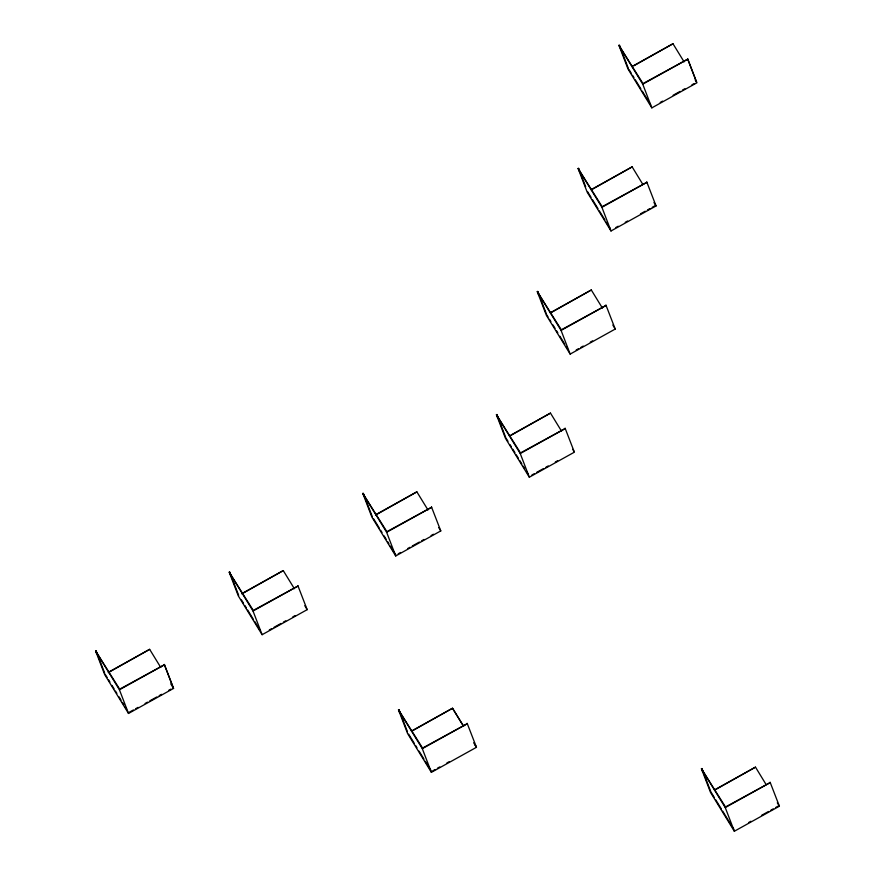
<?xml version="1.0" encoding="UTF-8"?>
<svg xmlns="http://www.w3.org/2000/svg" width="875" height="875" viewBox="0 0 875 875"><rect width="100%" height="100%" fill="white"/><g stroke="black" fill="none" stroke-linecap="round" stroke-linejoin="round"><path stroke-width="1.31" d="M618.931 45.358L643.005 83.573L687.805 59.15L696.894 82.819L651.842 107.866L628.02 69.037L618.931 45.358L642.753 84.186L651.842 107.866M631.914 66.566L672.984 43.75L684.086 61.852M633.948 65.745L672.984 43.75M642.753 84.186L687.805 59.15M660.209 102.441L662.561 101.128M673.116 95.266L680.159 91.35M682.511 90.048L684.852 88.747M691.895 84.831L694.236 83.53M611.002 230.978L587.18 192.15L578.091 168.481L602.175 206.697L646.975 182.273L601.913 207.309L611.002 230.978L656.064 205.942L646.756 181.912M591.073 189.689L632.144 166.863L642.742 184.242M591.927 189.514L632.144 166.863M615.858 227.511L618.198 226.209M625.242 222.294L627.594 220.992M640.5 213.817L645.192 211.214M647.533 209.902L649.884 208.6M652.225 207.298L655.747 205.341M570.161 354.102L546.35 315.273L537.261 291.594L561.334 329.809L606.134 305.386L561.083 330.422L570.161 354.102L615.223 329.055L605.916 305.036M550.244 312.802L591.303 289.986L602.416 308.088M551.086 312.637L591.303 289.986M576.198 349.978L578.539 348.677M580.891 347.364L583.231 346.062M590.275 342.147L592.616 340.845M529.331 477.214L505.509 438.386L496.42 414.717L520.494 452.922L565.294 428.498L520.242 453.545L529.331 477.214L574.383 452.178L565.086 428.148M395.719 555.964L371.897 517.136L362.819 493.456L386.892 531.672L431.692 507.248L386.641 532.284L395.719 555.964L440.781 530.917L431.473 506.898M262.117 634.703L238.295 595.875L229.206 572.206L253.291 610.422L298.091 585.998L253.028 611.034L262.117 634.703L307.169 609.667L297.872 585.638M95.605 650.956L119.678 689.161L164.478 664.737L173.567 688.417L128.516 713.453L104.694 674.625L95.605 650.956L119.427 689.784L128.516 713.453M509.403 435.925L550.473 413.098L561.575 431.211M511.438 435.094L550.473 413.098M375.802 514.664L416.861 491.848L427.973 509.95M375.462 515.156L416.861 491.848M242.189 593.414L283.259 570.598L294.372 588.7M241.85 593.906L283.259 570.598M108.588 672.164L149.658 649.337L160.759 667.45M108.248 672.645L149.658 649.337M119.427 689.784L164.478 664.737M531.836 475.048L534.188 473.747M536.528 472.445L543.572 468.53M545.913 467.228L548.264 465.916M555.297 462.011L557.648 460.709M398.234 553.798L400.575 552.486M407.619 548.581L409.959 547.28M412.311 545.967L419.355 542.062M421.695 540.75L424.047 539.448M431.08 535.544L433.431 534.231M269.314 629.934L271.666 628.633M274.006 627.32L281.05 623.416M283.402 622.114L285.742 620.802M292.786 616.897L295.127 615.584M128.669 712.589L133.361 709.986M135.713 708.684L138.064 707.372M145.097 703.467L147.448 702.155M149.789 700.853L156.833 696.948M159.173 695.636L161.525 694.334M168.569 690.419L170.909 689.117M431.397 772.341L407.575 733.523L398.486 709.844L422.57 748.059L467.37 723.636L422.308 748.672L431.397 772.341L476.459 747.305L467.152 723.286M411.469 731.052L452.539 708.236L463.652 726.338M412.322 730.888L452.539 708.236M432.731 770.831L435.083 769.53M437.423 768.228L439.775 766.916M446.808 763.011L449.159 761.709M734.344 831.25L710.522 792.422L701.433 768.753L725.506 806.969L770.306 782.534L725.255 807.581L734.344 831.25L779.395 806.214L770.098 782.184M714.416 789.961L755.486 767.134L766.084 784.514M715.258 789.786L755.486 767.134M748.584 822.566L750.925 821.264M761.491 815.391L768.523 811.486M770.875 810.173L773.216 808.872M775.567 807.57L779.089 805.612M695.198 79.964L696.587 82.228L687.597 58.8M629.092 69.661L631.17 73.052M632.559 75.316L633.948 77.58M635.337 79.844L640.894 88.9M642.283 91.164L647.839 100.209M649.228 102.473L650.617 104.738M653.953 202.519L656.064 205.942M578.091 168.481L601.913 207.309M587.562 191.647L591.03 197.302M592.419 199.566L597.975 208.622M599.364 210.886L604.92 219.931M606.298 222.195L607.688 224.459M609.077 226.723L610.466 228.988M612.828 325.062L615.223 329.055M537.261 291.594L561.083 330.422M546.722 314.759L548.111 317.023M549.5 319.288L550.889 321.552M552.967 324.942L555.056 328.344M556.445 330.608L557.834 332.861M559.913 336.262L564.769 344.181M566.158 346.445L567.547 348.709M572.688 449.312L574.077 451.577M777.295 802.791L779.395 806.214M496.42 414.717L520.242 453.545M506.581 439.009L507.97 441.273M510.048 444.664L511.438 446.928M512.827 449.192L514.916 452.594M516.294 454.847L518.383 458.248M519.772 460.513L521.85 463.903M523.239 466.167L524.628 468.431M526.717 471.822L528.106 474.086M701.433 768.753L725.255 807.581M714.372 797.573L710.894 791.919L701.903 768.491L702.352 771.137M715.761 799.837L721.306 808.894M722.695 811.147L731.03 824.731M732.419 826.995L733.808 829.259M438.681 527.494L440.781 530.917M362.819 493.456L386.641 532.284M373.669 518.886L379.225 527.942M380.614 530.206L382.003 532.47M384.081 535.861L386.159 539.252M387.548 541.516L388.938 543.78M390.327 546.044L395.883 555.1M474.753 744.45L476.142 746.703M452.637 708.477L463.137 725.605M473.648 742.744L476.459 747.305M398.486 709.844L422.308 748.672M408.647 734.136L414.203 743.192M415.592 745.456L416.981 747.72M419.059 751.111L423.927 759.041M425.305 761.305L430.861 770.35M304.784 605.675L307.169 609.667M229.206 572.206L253.028 611.034M241.445 599.9L243.534 603.291M244.923 605.555L246.312 607.819M247.702 610.083L253.258 619.139M254.647 621.392L260.192 630.448M170.767 683.845L173.567 688.417M105.066 674.111L107.155 677.513M108.544 679.777L109.933 682.041M112.011 685.431L114.089 688.833M115.478 691.086L116.867 693.35M118.956 696.752L121.034 700.142M122.423 702.406L123.812 704.67M125.202 706.934L126.591 709.198M628.392 68.523L619.402 45.095L619.85 47.753M585.67 186.714L578.561 168.219L579.009 170.866M539.623 296.264L537.731 291.331L538.169 293.989M540.564 298.736L546.252 313.523M505.881 437.872L496.891 414.455L497.339 417.102M372.28 516.622L363.289 493.194L363.727 495.852M407.477 731.773L398.956 709.581L399.405 712.228M238.678 595.372L229.677 571.944L230.125 574.591M164.27 664.388L173.261 687.816M104.595 672.886L96.075 650.694L96.523 653.341"/></g></svg>
